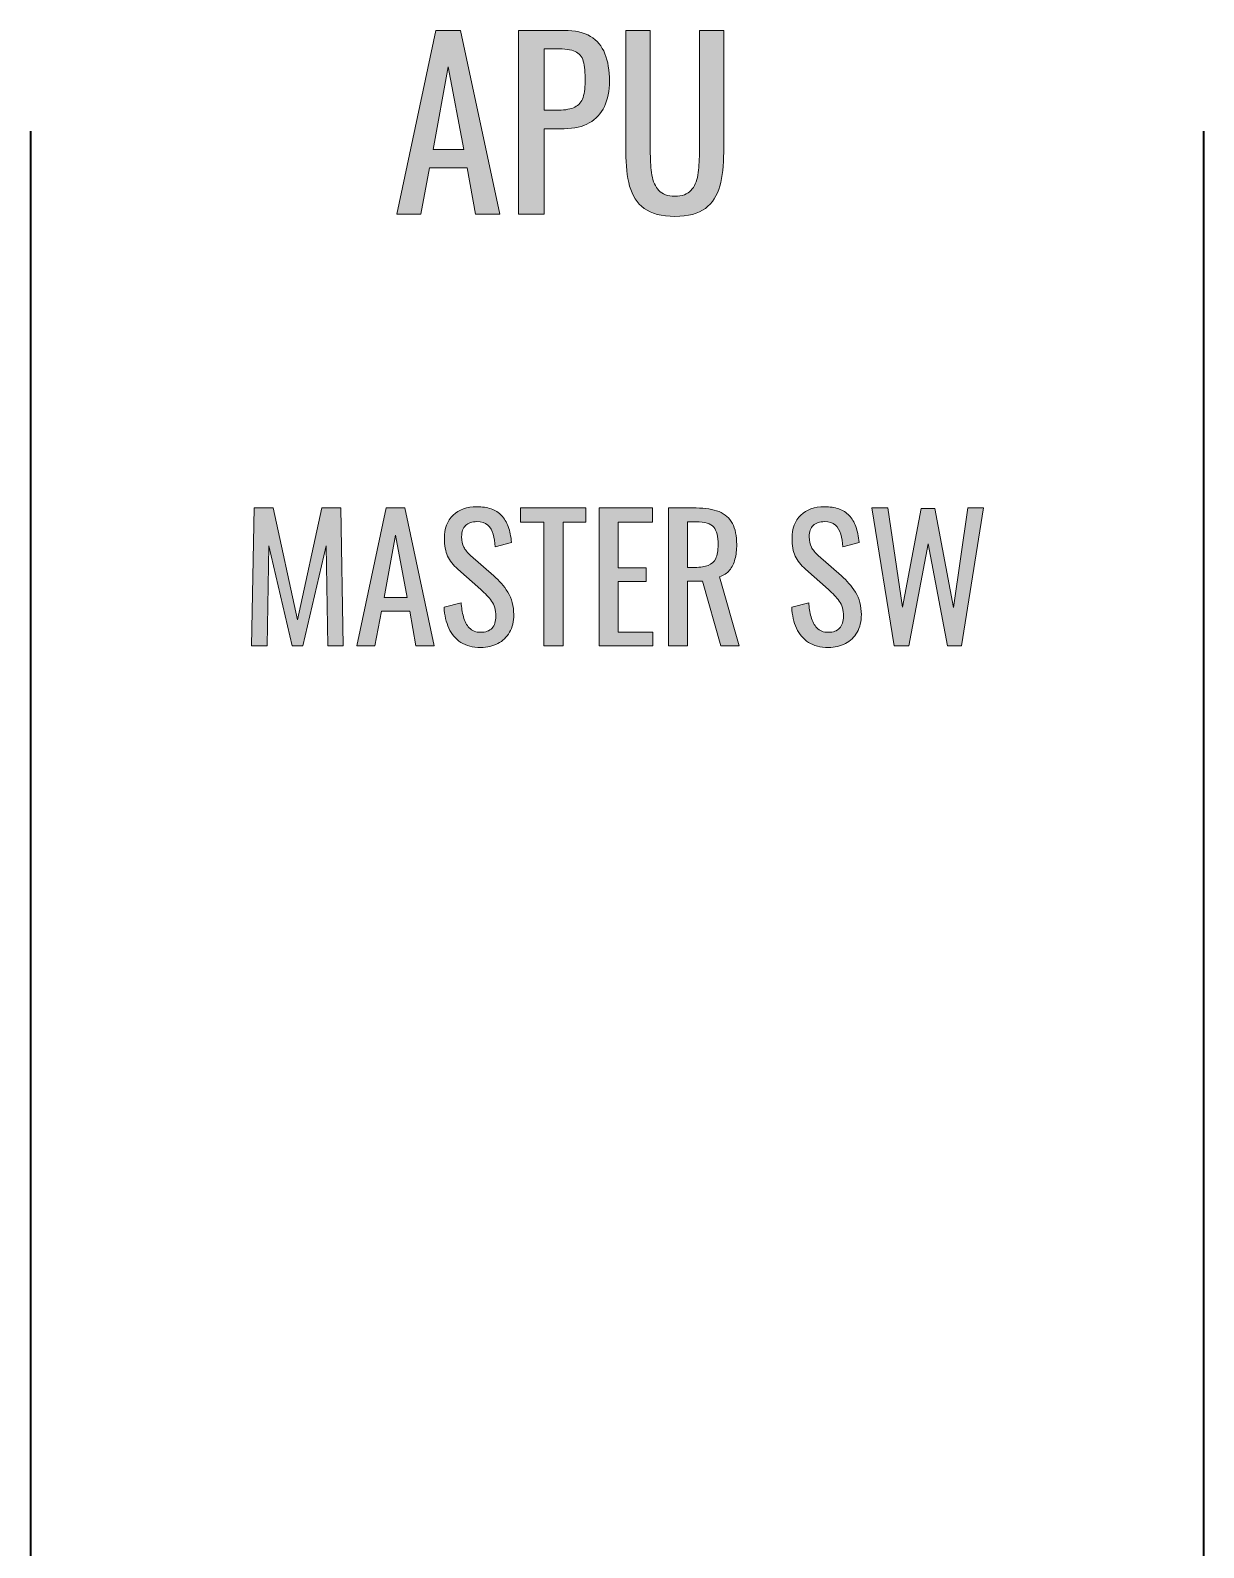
# Model space of a CAD drawing. Header units: inches. Extents: x 0 to 612, y 267 to 525.
# Drawn here: x 275 to 337, y 347.2 to 427.3 of the extents above; entities that cross this region are included whole.
import ezdxf

# ---------------------------------------------------------------- set-up
doc = ezdxf.new("R2010")
doc.units = ezdxf.units.IN
doc.header["$MEASUREMENT"] = 0
doc.layers.add('LINES', color=7, linetype='Continuous')
doc.layers.add('TEXT', color=7, linetype='Continuous')

# ---------------------------------------------------------------- blocks, each defined once
blk = doc.blocks.new('block 110')
at = {"layer": 'TEXT'}
h = blk.add_hatch(color=7, dxfattribs=at)
h.dxf.hatch_style = 2
h.paths.add_polyline_path([(294.358, 417.608), (296.422, 427.329), (297.73, 427.329), (299.806, 417.608), (298.522, 417.608), (298.078, 420.057), (296.098, 420.057), (295.63, 417.608)])
h.paths.add_polyline_path([(296.278, 421.028), (297.898, 421.028), (297.082, 425.408)])
h = blk.add_hatch(color=7, dxfattribs=at)
h.dxf.hatch_style = 2
edge = h.paths.add_edge_path()
edge.add_spline(control_points=[(300.79, 417.608), (300.79, 417.608), (300.79, 427.329), (300.79, 427.329), (300.79, 427.329), (303.202, 427.329), (303.202, 427.329), (303.786, 427.329), (304.251, 427.222), (304.6, 427.01), (304.948, 426.798), (305.202, 426.492), (305.362, 426.092), (305.521, 425.692), (305.602, 425.208), (305.602, 424.641), (305.602, 424.128), (305.512, 423.685), (305.332, 423.309), (305.152, 422.932), (304.886, 422.643), (304.534, 422.438), (304.182, 422.234), (303.742, 422.132), (303.214, 422.132), (303.214, 422.132), (302.146, 422.132), (302.146, 422.132), (302.146, 422.132), (302.146, 417.608), (302.146, 417.608), (302.146, 417.608), (300.79, 417.608), (300.79, 417.608)], knot_values=[0, 0, 0, 0, 1, 1, 1, 2, 2, 2, 3, 3, 3, 4, 4, 4, 5, 5, 5, 6, 6, 6, 7, 7, 7, 8, 8, 8, 9, 9, 9, 10, 10, 10, 11, 11, 11, 11], degree=3, periodic=0)
edge = h.paths.add_edge_path()
edge.add_spline(control_points=[(302.146, 423.104), (302.146, 423.104), (302.77, 423.104), (302.77, 423.104), (303.162, 423.104), (303.47, 423.148), (303.694, 423.236), (303.917, 423.324), (304.078, 423.479), (304.174, 423.698), (304.27, 423.918), (304.318, 424.229), (304.318, 424.628), (304.318, 425.092), (304.284, 425.448), (304.216, 425.696), (304.147, 425.944), (304.006, 426.116), (303.79, 426.212), (303.574, 426.309), (303.238, 426.356), (302.782, 426.356), (302.782, 426.356), (302.146, 426.356), (302.146, 426.356), (302.146, 426.356), (302.146, 423.104), (302.146, 423.104)], knot_values=[0, 0, 0, 0, 1, 1, 1, 2, 2, 2, 3, 3, 3, 4, 4, 4, 5, 5, 5, 6, 6, 6, 7, 7, 7, 8, 8, 8, 9, 9, 9, 9], degree=3, periodic=0)
h = blk.add_hatch(color=7, dxfattribs=at)
h.dxf.hatch_style = 2
edge = h.paths.add_edge_path()
edge.add_spline(control_points=[(309.058, 417.5), (308.354, 417.5), (307.813, 417.64), (307.438, 417.92), (307.062, 418.2), (306.805, 418.594), (306.669, 419.103), (306.533, 419.61), (306.465, 420.204), (306.465, 420.884), (306.465, 420.884), (306.465, 427.329), (306.465, 427.329), (306.465, 427.329), (307.761, 427.329), (307.761, 427.329), (307.761, 427.329), (307.761, 420.824), (307.761, 420.824), (307.761, 420.408), (307.789, 420.028), (307.845, 419.685), (307.901, 419.34), (308.023, 419.068), (308.211, 418.868), (308.399, 418.668), (308.681, 418.568), (309.058, 418.568), (309.441, 418.568), (309.725, 418.668), (309.909, 418.868), (310.093, 419.068), (310.213, 419.34), (310.27, 419.685), (310.325, 420.028), (310.354, 420.408), (310.354, 420.824), (310.354, 420.824), (310.354, 427.329), (310.354, 427.329), (310.354, 427.329), (311.638, 427.329), (311.638, 427.329), (311.638, 427.329), (311.638, 420.884), (311.638, 420.884), (311.638, 420.204), (311.569, 419.61), (311.434, 419.103), (311.297, 418.594), (311.043, 418.2), (310.671, 417.92), (310.299, 417.64), (309.761, 417.5), (309.058, 417.5)], knot_values=[0, 0, 0, 0, 1, 1, 1, 2, 2, 2, 3, 3, 3, 4, 4, 4, 5, 5, 5, 6, 6, 6, 7, 7, 7, 8, 8, 8, 9, 9, 9, 10, 10, 10, 11, 11, 11, 12, 12, 12, 13, 13, 13, 14, 14, 14, 15, 15, 15, 16, 16, 16, 17, 17, 17, 18, 18, 18, 18], degree=3, periodic=0)
at = {"layer": 'TEXT', "lineweight": 0}
for points in [[(294.358, 417.608), (296.422, 427.329), (297.73, 427.329), (299.806, 417.608), (298.522, 417.608), (298.078, 420.057), (296.098, 420.057), (295.63, 417.608), (294.358, 417.608)], [(296.278, 421.028), (297.898, 421.028), (297.082, 425.408), (296.278, 421.028)]]:
    blk.add_lwpolyline(points, dxfattribs=at)
for points, knots in [([(300.79, 417.608), (300.79, 417.608), (300.79, 427.329), (300.79, 427.329), (300.79, 427.329), (303.202, 427.329), (303.202, 427.329), (303.786, 427.329), (304.251, 427.222), (304.6, 427.01), (304.948, 426.798), (305.202, 426.492), (305.362, 426.092), (305.521, 425.692), (305.602, 425.208), (305.602, 424.641), (305.602, 424.128), (305.512, 423.685), (305.332, 423.309), (305.152, 422.932), (304.886, 422.643), (304.534, 422.438), (304.182, 422.234), (303.742, 422.132), (303.214, 422.132), (303.214, 422.132), (302.146, 422.132), (302.146, 422.132), (302.146, 422.132), (302.146, 417.608), (302.146, 417.608), (302.146, 417.608), (300.79, 417.608), (300.79, 417.608)], [0, 0, 0, 0, 1, 1, 1, 2, 2, 2, 3, 3, 3, 4, 4, 4, 5, 5, 5, 6, 6, 6, 7, 7, 7, 8, 8, 8, 9, 9, 9, 10, 10, 10, 11, 11, 11, 11]), ([(309.058, 417.5), (308.354, 417.5), (307.813, 417.64), (307.438, 417.92), (307.062, 418.2), (306.805, 418.594), (306.669, 419.103), (306.533, 419.61), (306.465, 420.204), (306.465, 420.884), (306.465, 420.884), (306.465, 427.329), (306.465, 427.329), (306.465, 427.329), (307.761, 427.329), (307.761, 427.329), (307.761, 427.329), (307.761, 420.824), (307.761, 420.824), (307.761, 420.408), (307.789, 420.028), (307.845, 419.685), (307.901, 419.34), (308.023, 419.068), (308.211, 418.868), (308.399, 418.668), (308.681, 418.568), (309.058, 418.568), (309.441, 418.568), (309.725, 418.668), (309.909, 418.868), (310.093, 419.068), (310.213, 419.34), (310.27, 419.685), (310.325, 420.028), (310.354, 420.408), (310.354, 420.824), (310.354, 420.824), (310.354, 427.329), (310.354, 427.329), (310.354, 427.329), (311.638, 427.329), (311.638, 427.329), (311.638, 427.329), (311.638, 420.884), (311.638, 420.884), (311.638, 420.204), (311.569, 419.61), (311.434, 419.103), (311.297, 418.594), (311.043, 418.2), (310.671, 417.92), (310.299, 417.64), (309.761, 417.5), (309.058, 417.5)], [0, 0, 0, 0, 1, 1, 1, 2, 2, 2, 3, 3, 3, 4, 4, 4, 5, 5, 5, 6, 6, 6, 7, 7, 7, 8, 8, 8, 9, 9, 9, 10, 10, 10, 11, 11, 11, 12, 12, 12, 13, 13, 13, 14, 14, 14, 15, 15, 15, 16, 16, 16, 17, 17, 17, 18, 18, 18, 18]), ([(302.146, 423.104), (302.146, 423.104), (302.77, 423.104), (302.77, 423.104), (303.162, 423.104), (303.47, 423.148), (303.694, 423.236), (303.917, 423.324), (304.078, 423.479), (304.174, 423.698), (304.27, 423.918), (304.318, 424.229), (304.318, 424.628), (304.318, 425.092), (304.284, 425.448), (304.216, 425.696), (304.147, 425.944), (304.006, 426.116), (303.79, 426.212), (303.574, 426.309), (303.238, 426.356), (302.782, 426.356), (302.782, 426.356), (302.146, 426.356), (302.146, 426.356), (302.146, 426.356), (302.146, 423.104), (302.146, 423.104)], [0, 0, 0, 0, 1, 1, 1, 2, 2, 2, 3, 3, 3, 4, 4, 4, 5, 5, 5, 6, 6, 6, 7, 7, 7, 8, 8, 8, 9, 9, 9, 9])]:
    blk.add_open_spline(points, degree=3, knots=knots, dxfattribs=at)
blk = doc.blocks.new('block 131')
at = {"layer": 'TEXT'}
h = blk.add_hatch(color=7, dxfattribs=at)
h.dxf.hatch_style = 2
h.paths.add_polyline_path([(286.693, 394.8), (286.829, 402.09), (287.828, 402.09), (289.115, 396.177), (290.411, 402.09), (291.4, 402.09), (291.536, 394.8), (290.716, 394.8), (290.636, 400.092), (289.402, 394.8), (288.827, 394.8), (287.603, 400.092), (287.521, 394.8)])
h = blk.add_hatch(color=7, dxfattribs=at)
h.dxf.hatch_style = 2
h.paths.add_polyline_path([(292.255, 394.8), (293.804, 402.09), (294.785, 402.09), (296.341, 394.8), (295.378, 394.8), (295.045, 396.636), (293.561, 396.636), (293.209, 394.8)])
h.paths.add_polyline_path([(293.695, 397.365), (294.911, 397.365), (294.298, 400.65)])
h = blk.add_hatch(color=7, dxfattribs=at)
h.dxf.hatch_style = 2
edge = h.paths.add_edge_path()
edge.add_spline(control_points=[(298.798, 394.719), (298.378, 394.719), (298.029, 394.809), (297.75, 394.989), (297.471, 395.169), (297.259, 395.418), (297.115, 395.736), (296.971, 396.054), (296.887, 396.423), (296.863, 396.843), (296.863, 396.843), (297.763, 397.086), (297.763, 397.086), (297.781, 396.828), (297.822, 396.579), (297.885, 396.339), (297.948, 396.099), (298.051, 395.902), (298.195, 395.75), (298.339, 395.597), (298.54, 395.521), (298.798, 395.521), (299.062, 395.521), (299.262, 395.594), (299.396, 395.74), (299.532, 395.888), (299.599, 396.099), (299.599, 396.375), (299.599, 396.705), (299.524, 396.97), (299.374, 397.171), (299.224, 397.372), (299.035, 397.575), (298.807, 397.779), (298.807, 397.779), (297.583, 398.859), (297.583, 398.859), (297.343, 399.069), (297.166, 399.298), (297.052, 399.547), (296.938, 399.796), (296.881, 400.104), (296.881, 400.47), (296.881, 401.004), (297.034, 401.418), (297.34, 401.712), (297.646, 402.006), (298.063, 402.153), (298.591, 402.153), (298.879, 402.153), (299.133, 402.115), (299.352, 402.041), (299.571, 401.965), (299.753, 401.85), (299.901, 401.694), (300.048, 401.538), (300.165, 401.341), (300.251, 401.104), (300.338, 400.867), (300.397, 400.59), (300.427, 400.272), (300.427, 400.272), (299.563, 400.038), (299.563, 400.038), (299.545, 400.278), (299.509, 400.498), (299.455, 400.699), (299.401, 400.9), (299.307, 401.062), (299.172, 401.186), (299.037, 401.308), (298.843, 401.37), (298.591, 401.37), (298.339, 401.37), (298.143, 401.302), (298.001, 401.167), (297.861, 401.032), (297.79, 400.833), (297.79, 400.569), (297.79, 400.347), (297.828, 400.164), (297.903, 400.02), (297.978, 399.876), (298.099, 399.729), (298.267, 399.579), (298.267, 399.579), (299.5, 398.499), (299.5, 398.499), (299.776, 398.259), (300.019, 397.972), (300.229, 397.639), (300.439, 397.306), (300.544, 396.912), (300.544, 396.456), (300.544, 396.096), (300.469, 395.785), (300.319, 395.524), (300.169, 395.264), (299.964, 395.064), (299.703, 394.926), (299.442, 394.788), (299.14, 394.719), (298.798, 394.719)], knot_values=[0, 0, 0, 0, 1, 1, 1, 2, 2, 2, 3, 3, 3, 4, 4, 4, 5, 5, 5, 6, 6, 6, 7, 7, 7, 8, 8, 8, 9, 9, 9, 10, 10, 10, 11, 11, 11, 12, 12, 12, 13, 13, 13, 14, 14, 14, 15, 15, 15, 16, 16, 16, 17, 17, 17, 18, 18, 18, 19, 19, 19, 20, 20, 20, 21, 21, 21, 22, 22, 22, 23, 23, 23, 24, 24, 24, 25, 25, 25, 26, 26, 26, 27, 27, 27, 28, 28, 28, 29, 29, 29, 30, 30, 30, 31, 31, 31, 32, 32, 32, 33, 33, 33, 34, 34, 34, 34], degree=3, periodic=0)
h = blk.add_hatch(color=7, dxfattribs=at)
h.dxf.hatch_style = 2
h.paths.add_polyline_path([(302.137, 394.8), (302.137, 401.334), (300.904, 401.334), (300.904, 402.09), (304.351, 402.09), (304.351, 401.334), (303.154, 401.334), (303.154, 394.8)])
h = blk.add_hatch(color=7, dxfattribs=at)
h.dxf.hatch_style = 2
h.paths.add_polyline_path([(305.053, 394.8), (305.053, 402.09), (307.879, 402.09), (307.879, 401.334), (306.07, 401.334), (306.07, 398.922), (307.537, 398.922), (307.537, 398.202), (306.07, 398.202), (306.07, 395.529), (307.897, 395.529), (307.897, 394.8)])
h = blk.add_hatch(color=7, dxfattribs=at)
h.dxf.hatch_style = 2
edge = h.paths.add_edge_path()
edge.add_spline(control_points=[(308.716, 394.8), (308.716, 394.8), (308.716, 402.09), (308.716, 402.09), (308.716, 402.09), (310.184, 402.09), (310.184, 402.09), (310.669, 402.09), (311.071, 402.025), (311.39, 401.896), (311.707, 401.767), (311.942, 401.56), (312.096, 401.275), (312.249, 400.99), (312.325, 400.617), (312.325, 400.155), (312.325, 399.873), (312.295, 399.616), (312.235, 399.385), (312.175, 399.154), (312.079, 398.959), (311.947, 398.8), (311.815, 398.641), (311.642, 398.526), (311.425, 398.454), (311.425, 398.454), (312.46, 394.8), (312.46, 394.8), (312.46, 394.8), (311.479, 394.8), (311.479, 394.8), (311.479, 394.8), (310.525, 398.22), (310.525, 398.22), (310.525, 398.22), (309.733, 398.22), (309.733, 398.22), (309.733, 398.22), (309.733, 394.8), (309.733, 394.8), (309.733, 394.8), (308.716, 394.8), (308.716, 394.8)], knot_values=[0, 0, 0, 0, 1, 1, 1, 2, 2, 2, 3, 3, 3, 4, 4, 4, 5, 5, 5, 6, 6, 6, 7, 7, 7, 8, 8, 8, 9, 9, 9, 10, 10, 10, 11, 11, 11, 12, 12, 12, 13, 13, 13, 14, 14, 14, 14], degree=3, periodic=0)
edge = h.paths.add_edge_path()
edge.add_spline(control_points=[(309.733, 398.949), (309.733, 398.949), (310.12, 398.949), (310.12, 398.949), (310.408, 398.949), (310.643, 398.985), (310.822, 399.057), (311.002, 399.129), (311.134, 399.252), (311.218, 399.426), (311.302, 399.6), (311.344, 399.843), (311.344, 400.155), (311.344, 400.581), (311.267, 400.888), (311.11, 401.077), (310.954, 401.266), (310.646, 401.361), (310.184, 401.361), (310.184, 401.361), (309.733, 401.361), (309.733, 401.361), (309.733, 401.361), (309.733, 398.949), (309.733, 398.949)], knot_values=[0, 0, 0, 0, 1, 1, 1, 2, 2, 2, 3, 3, 3, 4, 4, 4, 5, 5, 5, 6, 6, 6, 7, 7, 7, 8, 8, 8, 8], degree=3, periodic=0)
h = blk.add_hatch(color=7, dxfattribs=at)
h.dxf.hatch_style = 2
edge = h.paths.add_edge_path()
edge.add_spline(control_points=[(317.167, 394.719), (316.747, 394.719), (316.397, 394.809), (316.118, 394.989), (315.84, 395.169), (315.628, 395.418), (315.484, 395.736), (315.34, 396.054), (315.256, 396.423), (315.232, 396.843), (315.232, 396.843), (316.132, 397.086), (316.132, 397.086), (316.15, 396.828), (316.19, 396.579), (316.254, 396.339), (316.316, 396.099), (316.42, 395.902), (316.564, 395.75), (316.708, 395.597), (316.909, 395.521), (317.167, 395.521), (317.431, 395.521), (317.631, 395.594), (317.766, 395.74), (317.9, 395.888), (317.968, 396.099), (317.968, 396.375), (317.968, 396.705), (317.893, 396.97), (317.743, 397.171), (317.593, 397.372), (317.404, 397.575), (317.176, 397.779), (317.176, 397.779), (315.952, 398.859), (315.952, 398.859), (315.712, 399.069), (315.535, 399.298), (315.421, 399.547), (315.307, 399.796), (315.25, 400.104), (315.25, 400.47), (315.25, 401.004), (315.403, 401.418), (315.709, 401.712), (316.015, 402.006), (316.432, 402.153), (316.96, 402.153), (317.248, 402.153), (317.502, 402.115), (317.721, 402.041), (317.939, 401.965), (318.122, 401.85), (318.27, 401.694), (318.417, 401.538), (318.533, 401.341), (318.62, 401.104), (318.707, 400.867), (318.766, 400.59), (318.796, 400.272), (318.796, 400.272), (317.932, 400.038), (317.932, 400.038), (317.914, 400.278), (317.878, 400.498), (317.824, 400.699), (317.771, 400.9), (317.676, 401.062), (317.541, 401.186), (317.405, 401.308), (317.212, 401.37), (316.96, 401.37), (316.708, 401.37), (316.512, 401.302), (316.37, 401.167), (316.229, 401.032), (316.159, 400.833), (316.159, 400.569), (316.159, 400.347), (316.196, 400.164), (316.271, 400.02), (316.347, 399.876), (316.468, 399.729), (316.636, 399.579), (316.636, 399.579), (317.869, 398.499), (317.869, 398.499), (318.145, 398.259), (318.388, 397.972), (318.598, 397.639), (318.808, 397.306), (318.913, 396.912), (318.913, 396.456), (318.913, 396.096), (318.838, 395.785), (318.688, 395.524), (318.538, 395.264), (318.333, 395.064), (318.071, 394.926), (317.811, 394.788), (317.509, 394.719), (317.167, 394.719)], knot_values=[0, 0, 0, 0, 1, 1, 1, 2, 2, 2, 3, 3, 3, 4, 4, 4, 5, 5, 5, 6, 6, 6, 7, 7, 7, 8, 8, 8, 9, 9, 9, 10, 10, 10, 11, 11, 11, 12, 12, 12, 13, 13, 13, 14, 14, 14, 15, 15, 15, 16, 16, 16, 17, 17, 17, 18, 18, 18, 19, 19, 19, 20, 20, 20, 21, 21, 21, 22, 22, 22, 23, 23, 23, 24, 24, 24, 25, 25, 25, 26, 26, 26, 27, 27, 27, 28, 28, 28, 29, 29, 29, 30, 30, 30, 31, 31, 31, 32, 32, 32, 33, 33, 33, 34, 34, 34, 34], degree=3, periodic=0)
h = blk.add_hatch(color=7, dxfattribs=at)
h.dxf.hatch_style = 2
h.paths.add_polyline_path([(320.65, 394.8), (319.462, 402.09), (320.308, 402.09), (321.091, 396.852), (322.072, 402.063), (322.792, 402.063), (323.782, 396.825), (324.547, 402.09), (325.375, 402.09), (324.205, 394.8), (323.467, 394.8), (322.45, 400.2), (321.424, 394.8)])
at = {"layer": 'TEXT', "lineweight": 0}
for points in [[(286.693, 394.8), (286.829, 402.09), (287.828, 402.09), (289.115, 396.177), (290.411, 402.09), (291.4, 402.09), (291.536, 394.8), (290.716, 394.8), (290.636, 400.092), (289.402, 394.8), (288.827, 394.8), (287.603, 400.092), (287.521, 394.8), (286.693, 394.8)], [(292.255, 394.8), (293.804, 402.09), (294.785, 402.09), (296.341, 394.8), (295.378, 394.8), (295.045, 396.636), (293.561, 396.636), (293.209, 394.8), (292.255, 394.8)], [(302.137, 394.8), (302.137, 401.334), (300.904, 401.334), (300.904, 402.09), (304.351, 402.09), (304.351, 401.334), (303.154, 401.334), (303.154, 394.8), (302.137, 394.8)], [(305.053, 394.8), (305.053, 402.09), (307.879, 402.09), (307.879, 401.334), (306.07, 401.334), (306.07, 398.922), (307.537, 398.922), (307.537, 398.202), (306.07, 398.202), (306.07, 395.529), (307.897, 395.529), (307.897, 394.8), (305.053, 394.8)], [(320.65, 394.8), (319.462, 402.09), (320.308, 402.09), (321.091, 396.852), (322.072, 402.063), (322.792, 402.063), (323.782, 396.825), (324.547, 402.09), (325.375, 402.09), (324.205, 394.8), (323.467, 394.8), (322.45, 400.2), (321.424, 394.8), (320.65, 394.8)], [(293.695, 397.365), (294.911, 397.365), (294.298, 400.65), (293.695, 397.365)]]:
    blk.add_lwpolyline(points, dxfattribs=at)
for points, knots in [([(298.798, 394.719), (298.378, 394.719), (298.029, 394.809), (297.75, 394.989), (297.471, 395.169), (297.259, 395.418), (297.115, 395.736), (296.971, 396.054), (296.887, 396.423), (296.863, 396.843), (296.863, 396.843), (297.763, 397.086), (297.763, 397.086), (297.781, 396.828), (297.822, 396.579), (297.885, 396.339), (297.948, 396.099), (298.051, 395.902), (298.195, 395.75), (298.339, 395.597), (298.54, 395.521), (298.798, 395.521), (299.062, 395.521), (299.262, 395.594), (299.396, 395.74), (299.532, 395.888), (299.599, 396.099), (299.599, 396.375), (299.599, 396.705), (299.524, 396.97), (299.374, 397.171), (299.224, 397.372), (299.035, 397.575), (298.807, 397.779), (298.807, 397.779), (297.583, 398.859), (297.583, 398.859), (297.343, 399.069), (297.166, 399.298), (297.052, 399.547), (296.938, 399.796), (296.881, 400.104), (296.881, 400.47), (296.881, 401.004), (297.034, 401.418), (297.34, 401.712), (297.646, 402.006), (298.063, 402.153), (298.591, 402.153), (298.879, 402.153), (299.133, 402.115), (299.352, 402.041), (299.571, 401.965), (299.753, 401.85), (299.901, 401.694), (300.048, 401.538), (300.165, 401.341), (300.251, 401.104), (300.338, 400.867), (300.397, 400.59), (300.427, 400.272), (300.427, 400.272), (299.563, 400.038), (299.563, 400.038), (299.545, 400.278), (299.509, 400.498), (299.455, 400.699), (299.401, 400.9), (299.307, 401.062), (299.172, 401.186), (299.037, 401.308), (298.843, 401.37), (298.591, 401.37), (298.339, 401.37), (298.143, 401.302), (298.001, 401.167), (297.861, 401.032), (297.79, 400.833), (297.79, 400.569), (297.79, 400.347), (297.828, 400.164), (297.903, 400.02), (297.978, 399.876), (298.099, 399.729), (298.267, 399.579), (298.267, 399.579), (299.5, 398.499), (299.5, 398.499), (299.776, 398.259), (300.019, 397.972), (300.229, 397.639), (300.439, 397.306), (300.544, 396.912), (300.544, 396.456), (300.544, 396.096), (300.469, 395.785), (300.319, 395.524), (300.169, 395.264), (299.964, 395.064), (299.703, 394.926), (299.442, 394.788), (299.14, 394.719), (298.798, 394.719)], [0, 0, 0, 0, 1, 1, 1, 2, 2, 2, 3, 3, 3, 4, 4, 4, 5, 5, 5, 6, 6, 6, 7, 7, 7, 8, 8, 8, 9, 9, 9, 10, 10, 10, 11, 11, 11, 12, 12, 12, 13, 13, 13, 14, 14, 14, 15, 15, 15, 16, 16, 16, 17, 17, 17, 18, 18, 18, 19, 19, 19, 20, 20, 20, 21, 21, 21, 22, 22, 22, 23, 23, 23, 24, 24, 24, 25, 25, 25, 26, 26, 26, 27, 27, 27, 28, 28, 28, 29, 29, 29, 30, 30, 30, 31, 31, 31, 32, 32, 32, 33, 33, 33, 34, 34, 34, 34]), ([(308.716, 394.8), (308.716, 394.8), (308.716, 402.09), (308.716, 402.09), (308.716, 402.09), (310.184, 402.09), (310.184, 402.09), (310.669, 402.09), (311.071, 402.025), (311.39, 401.896), (311.707, 401.767), (311.942, 401.56), (312.096, 401.275), (312.249, 400.99), (312.325, 400.617), (312.325, 400.155), (312.325, 399.873), (312.295, 399.616), (312.235, 399.385), (312.175, 399.154), (312.079, 398.959), (311.947, 398.8), (311.815, 398.641), (311.642, 398.526), (311.425, 398.454), (311.425, 398.454), (312.46, 394.8), (312.46, 394.8), (312.46, 394.8), (311.479, 394.8), (311.479, 394.8), (311.479, 394.8), (310.525, 398.22), (310.525, 398.22), (310.525, 398.22), (309.733, 398.22), (309.733, 398.22), (309.733, 398.22), (309.733, 394.8), (309.733, 394.8), (309.733, 394.8), (308.716, 394.8), (308.716, 394.8)], [0, 0, 0, 0, 1, 1, 1, 2, 2, 2, 3, 3, 3, 4, 4, 4, 5, 5, 5, 6, 6, 6, 7, 7, 7, 8, 8, 8, 9, 9, 9, 10, 10, 10, 11, 11, 11, 12, 12, 12, 13, 13, 13, 14, 14, 14, 14]), ([(317.167, 394.719), (316.747, 394.719), (316.397, 394.809), (316.118, 394.989), (315.84, 395.169), (315.628, 395.418), (315.484, 395.736), (315.34, 396.054), (315.256, 396.423), (315.232, 396.843), (315.232, 396.843), (316.132, 397.086), (316.132, 397.086), (316.15, 396.828), (316.19, 396.579), (316.254, 396.339), (316.316, 396.099), (316.42, 395.902), (316.564, 395.75), (316.708, 395.597), (316.909, 395.521), (317.167, 395.521), (317.431, 395.521), (317.631, 395.594), (317.766, 395.74), (317.9, 395.888), (317.968, 396.099), (317.968, 396.375), (317.968, 396.705), (317.893, 396.97), (317.743, 397.171), (317.593, 397.372), (317.404, 397.575), (317.176, 397.779), (317.176, 397.779), (315.952, 398.859), (315.952, 398.859), (315.712, 399.069), (315.535, 399.298), (315.421, 399.547), (315.307, 399.796), (315.25, 400.104), (315.25, 400.47), (315.25, 401.004), (315.403, 401.418), (315.709, 401.712), (316.015, 402.006), (316.432, 402.153), (316.96, 402.153), (317.248, 402.153), (317.502, 402.115), (317.721, 402.041), (317.939, 401.965), (318.122, 401.85), (318.27, 401.694), (318.417, 401.538), (318.533, 401.341), (318.62, 401.104), (318.707, 400.867), (318.766, 400.59), (318.796, 400.272), (318.796, 400.272), (317.932, 400.038), (317.932, 400.038), (317.914, 400.278), (317.878, 400.498), (317.824, 400.699), (317.771, 400.9), (317.676, 401.062), (317.541, 401.186), (317.405, 401.308), (317.212, 401.37), (316.96, 401.37), (316.708, 401.37), (316.512, 401.302), (316.37, 401.167), (316.229, 401.032), (316.159, 400.833), (316.159, 400.569), (316.159, 400.347), (316.196, 400.164), (316.271, 400.02), (316.347, 399.876), (316.468, 399.729), (316.636, 399.579), (316.636, 399.579), (317.869, 398.499), (317.869, 398.499), (318.145, 398.259), (318.388, 397.972), (318.598, 397.639), (318.808, 397.306), (318.913, 396.912), (318.913, 396.456), (318.913, 396.096), (318.838, 395.785), (318.688, 395.524), (318.538, 395.264), (318.333, 395.064), (318.071, 394.926), (317.811, 394.788), (317.509, 394.719), (317.167, 394.719)], [0, 0, 0, 0, 1, 1, 1, 2, 2, 2, 3, 3, 3, 4, 4, 4, 5, 5, 5, 6, 6, 6, 7, 7, 7, 8, 8, 8, 9, 9, 9, 10, 10, 10, 11, 11, 11, 12, 12, 12, 13, 13, 13, 14, 14, 14, 15, 15, 15, 16, 16, 16, 17, 17, 17, 18, 18, 18, 19, 19, 19, 20, 20, 20, 21, 21, 21, 22, 22, 22, 23, 23, 23, 24, 24, 24, 25, 25, 25, 26, 26, 26, 27, 27, 27, 28, 28, 28, 29, 29, 29, 30, 30, 30, 31, 31, 31, 32, 32, 32, 33, 33, 33, 34, 34, 34, 34]), ([(309.733, 398.949), (309.733, 398.949), (310.12, 398.949), (310.12, 398.949), (310.408, 398.949), (310.643, 398.985), (310.822, 399.057), (311.002, 399.129), (311.134, 399.252), (311.218, 399.426), (311.302, 399.6), (311.344, 399.843), (311.344, 400.155), (311.344, 400.581), (311.267, 400.888), (311.11, 401.077), (310.954, 401.266), (310.646, 401.361), (310.184, 401.361), (310.184, 401.361), (309.733, 401.361), (309.733, 401.361), (309.733, 401.361), (309.733, 398.949), (309.733, 398.949)], [0, 0, 0, 0, 1, 1, 1, 2, 2, 2, 3, 3, 3, 4, 4, 4, 5, 5, 5, 6, 6, 6, 7, 7, 7, 8, 8, 8, 8])]:
    blk.add_open_spline(points, degree=3, knots=knots, dxfattribs=at)

msp = doc.modelspace()

# ---------------------------------------------------------------- linework, layer by layer
at = {"layer": 'LINES', "color": 7, "lineweight": 35}
for points in [[(275, 422), (275, 276.667)], [(337, 422), (337, 276.667)]]:
    msp.add_lwpolyline(points, dxfattribs=at)

# ---------------------------------------------------------------- block references
at = {"layer": 'TEXT'}
for name in ['block 110', 'block 131']:
    msp.add_blockref(name, (0, 0), dxfattribs=at)

doc.saveas('drawing.dxf')
